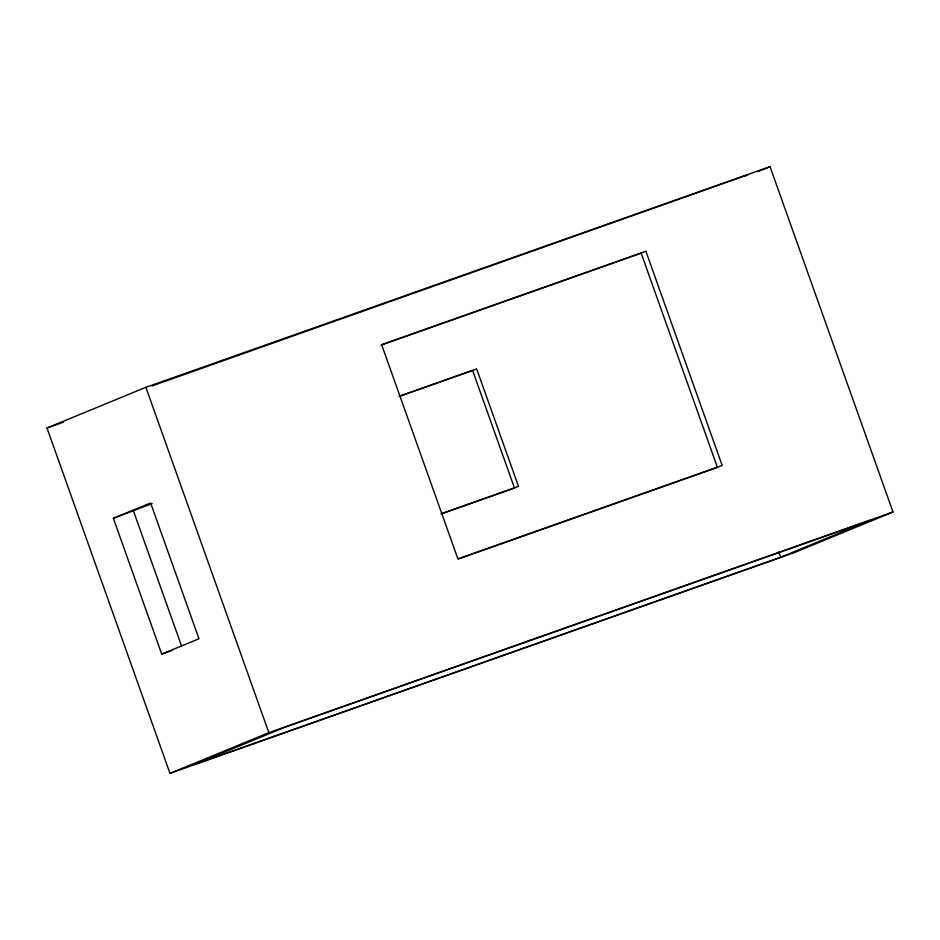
<?xml version="1.0" encoding="UTF-8"?>
<svg xmlns="http://www.w3.org/2000/svg" width="940" height="940" viewBox="0 0 940 940"><rect width="100%" height="100%" fill="white"/><g stroke="black" fill="none" stroke-linecap="round" stroke-linejoin="round"><path stroke-width="1.41" d="M47 428.005L145.876 387.304L770.025 166.65L893 511.995L794.124 552.697L169.976 773.35L47 428.005L63.603 422.13M151.904 385.999L747.852 174.758L743.822 176.426M757.84 171.667L770.025 166.65M113.364 518.316L150.623 502.982L198.975 638.765L161.715 654.111L113.364 518.316L152.174 503.523M169.976 773.35L268.852 732.659L893 511.995M780.717 557.209L870.828 520.114L284.291 727.478L194.169 764.561L780.717 557.209L778.743 551.674M381.041 345.156L641.162 253.189L717.443 467.415L458.708 558.889M399.241 396.234L476.651 368.868L518.504 486.403L441.095 513.769M399.359 396.422L472.632 370.524L514.474 488.06L442.599 513.463M161.715 654.111L172.478 650.304M145.876 387.304L268.852 732.659M133.539 511.184L181.408 645.604M645.898 251.238L381.628 344.663L457.909 558.889L722.178 465.464L645.898 251.238"/></g></svg>
